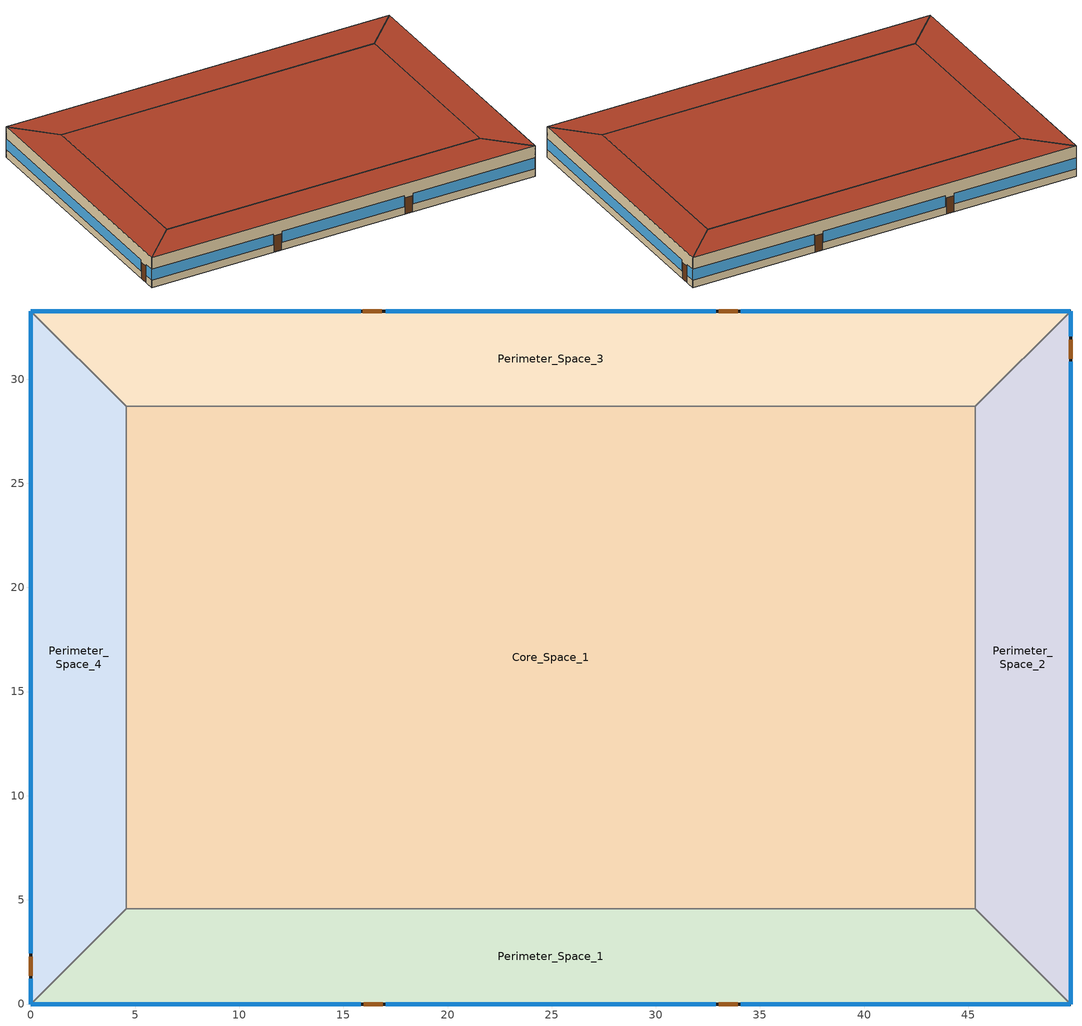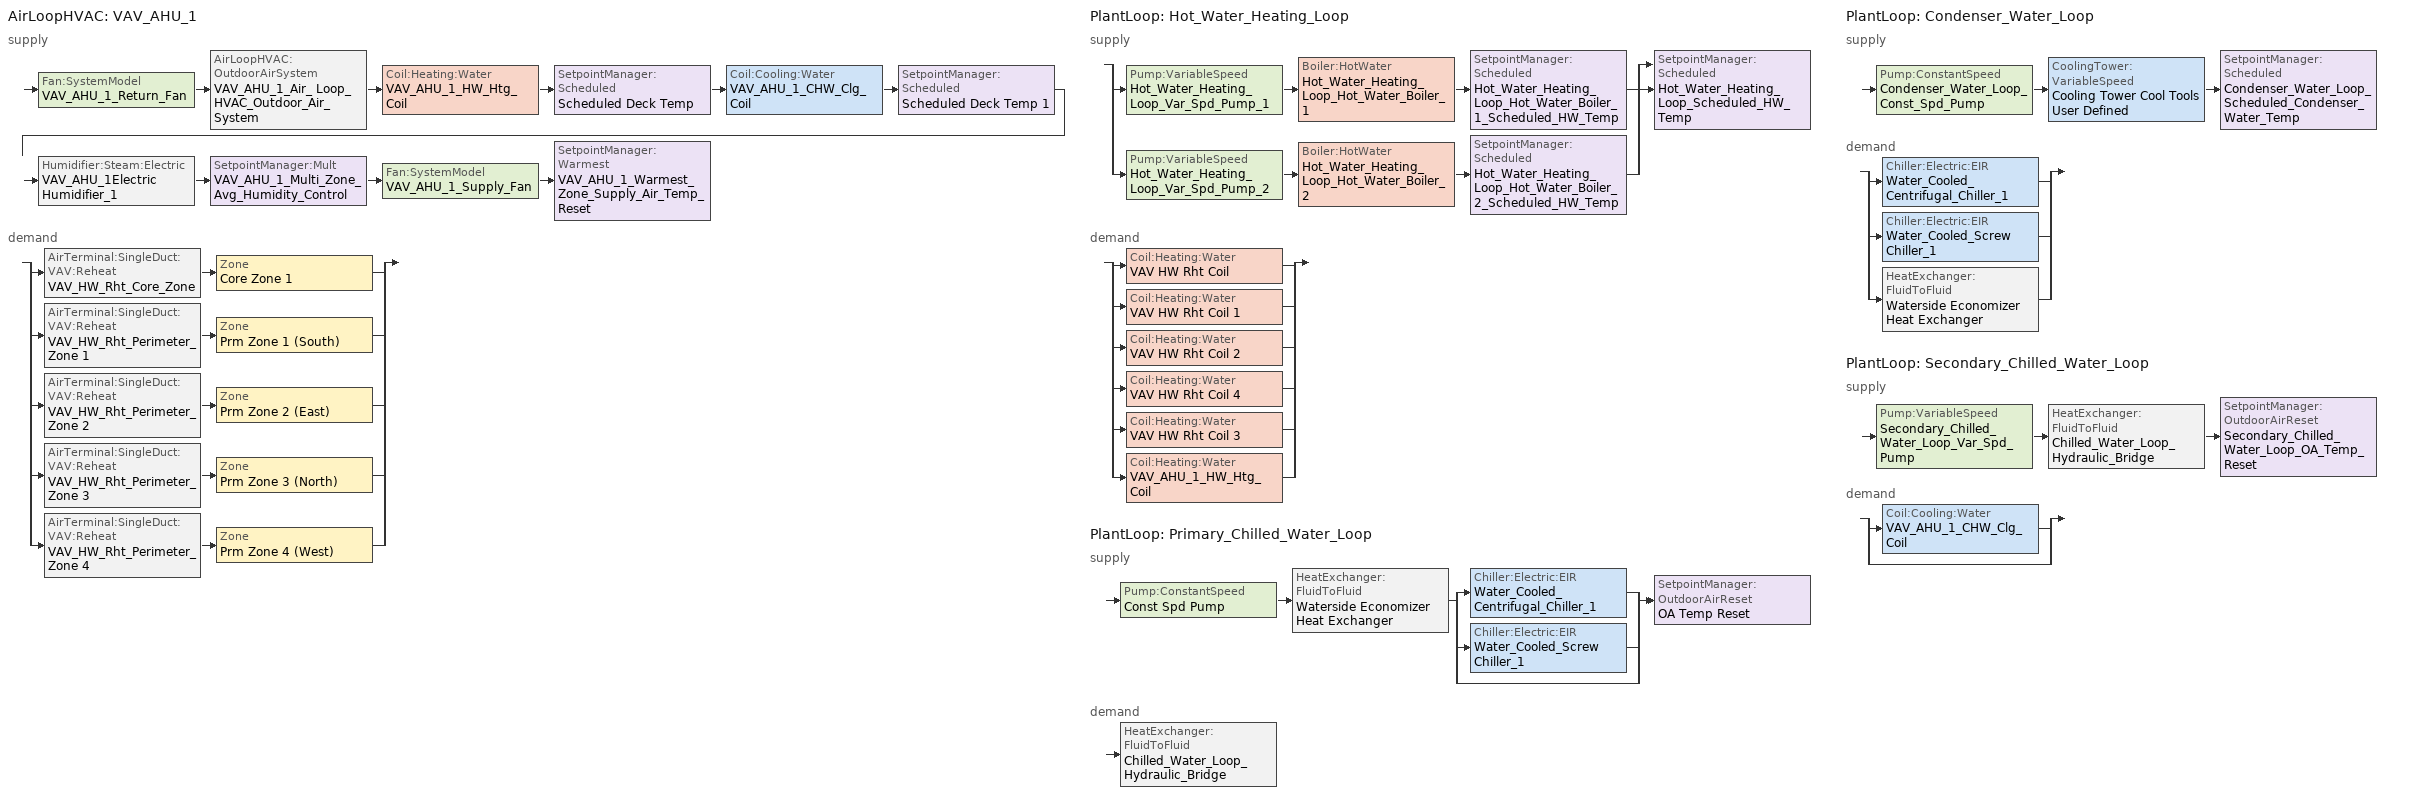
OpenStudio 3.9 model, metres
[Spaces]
Core_Space_1
 floor ground (Slab-on-grade Type 1): 45.34,28.7 45.34,4.57 4.57,4.57 4.57,28.7 z0
 wall to Perimeter_Space_2 (Interior Wall): 45.34,4.57 45.34,28.7 z0:3.96
 wall to Perimeter_Space_3 (Interior Wall): 45.34,28.7 4.57,28.7 z0:3.96
 wall to Perimeter_Space_1 (Interior Wall): 4.57,4.57 45.34,4.57 z0:3.96
 wall to Perimeter_Space_4 (Interior Wall): 4.57,28.7 4.57,4.57 z0:3.96
 roof outside (Roof Type 1): 45.34,4.57 45.34,28.7 4.57,28.7 4.57,4.57 z3.96
Perimeter_Space_2
 floor ground (Slab-on-grade Type 1): 49.91,33.27 49.91,0 45.34,4.57 45.34,28.7 z0
 wall outside (Exterior Wall Type 2): 49.91,0 49.91,33.27 z0:3.96
 wall to Perimeter_Space_1 (Interior Wall): 45.34,4.57 49.91,0 z0:3.96
 wall to Perimeter_Space_3 (Interior Wall): 49.91,33.27 45.34,28.7 z0:3.96
 window (Vertical Fenestration Type 1): 49.91,0 49.91,30.84 / 49.91,32.05 49.91,33.27 z1:2.4
 door (Swinging Door): 49.91,30.99 49.91,31.9 z0:2.13
 roof outside (Roof Type 1): 49.91,0 49.91,33.27 45.34,28.7 45.34,4.57 z3.96
Perimeter_Space_3
 floor ground (Slab-on-grade Type 2): 49.91,33.27 45.34,28.7 4.57,28.7 0,33.27 z0
 wall outside (Exterior Wall Type 3): 49.91,33.27 0,33.27 z0:3.96
 wall to Perimeter_Space_4 (Interior Wall): 0,33.27 4.57,28.7 z0:3.96
 window (Vertical Fenestration Type 1): 49.91,33.27 34.09,33.27 / 32.87,33.27 17.04,33.27 / 15.82,33.27 0,33.27 z1:2.4
 door (Swinging Door): 33.94,33.27 33.03,33.27 / 16.84,33.27 15.93,33.27 z0:2.13
 roof outside (Roof Type 2): 45.34,28.7 49.91,33.27 0,33.27 4.57,28.7 z3.96
Perimeter_Space_1
 floor ground (Slab-on-grade Type 1): 45.34,4.57 49.91,0 0,0 4.57,4.57 z0
 wall outside (Exterior Wall Type 1): 0,0 49.91,0 z0:3.96
 wall to Perimeter_Space_4 (Interior Wall): 4.57,4.57 0,0 z0:3.96
 window (Vertical Fenestration Type 1): 0,0 15.82,0 / 17.04,0 32.87,0 / 34.09,0 49.91,0 z1:2.4
 door (Swinging Door): 15.98,0 16.9,0 / 33.01,0 33.93,0 z0:2.13
 roof outside (Roof Type 1): 49.91,0 45.34,4.57 4.57,4.57 0,0 z3.96
Perimeter_Space_4
 floor ground (Slab-on-grade Type 2): 0,33.27 4.57,28.7 4.57,4.57 0,0 z0
 wall outside (Exterior Wall Type 3): 0,33.27 0,0 z0:3.96
 window (Vertical Fenestration Type 1): 0,33.27 0,2.44 / 0,1.22 0,0 z1:2.4
 door (Swinging Door): 0,2.28 0,1.37 z0:2.13
 roof outside (Roof Type 3): 0,0 4.57,4.57 4.57,28.7 0,33.27 z3.96
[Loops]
AirLoopHVAC 'VAV_AHU_1'
 supply: Fan:SystemModel 'VAV_AHU_1_Return_Fan' > AirLoopHVAC:OutdoorAirSystem 'VAV_AHU_1_Air_ Loop_HVAC_Outdoor_Air_System' > Coil:Heating:Water 'VAV_AHU_1_HW_Htg_Coil' > SetpointManager:Scheduled 'Scheduled Deck Temp' > Coil:Cooling:Water 'VAV_AHU_1_CHW_Clg_Coil' > SetpointManager:Scheduled 'Scheduled Deck Temp 1' > Humidifier:Steam:Electric 'VAV_AHU_1Electric Humidifier_1' > SetpointManager:MultiZone:MinimumHumidity:Average 'VAV_AHU_1_Multi_Zone_Avg_Humidity_Control' > Fan:SystemModel 'VAV_AHU_1_Supply_Fan' > SetpointManager:Warmest 'VAV_AHU_1_Warmest_Zone_Supply_Air_Temp_Reset'
 demand: split
  | AirTerminal:SingleDuct:VAV:Reheat 'VAV_HW_Rht_Core_Zone' > Zone 'Core Zone 1'
  | AirTerminal:SingleDuct:VAV:Reheat 'VAV_HW_Rht_Perimeter_Zone 1' > Zone 'Prm Zone 1 (South)'
  | AirTerminal:SingleDuct:VAV:Reheat 'VAV_HW_Rht_Perimeter_Zone 2' > Zone 'Prm Zone 2 (East)'
  | AirTerminal:SingleDuct:VAV:Reheat 'VAV_HW_Rht_Perimeter_Zone 3' > Zone 'Prm Zone 3 (North)'
  | AirTerminal:SingleDuct:VAV:Reheat 'VAV_HW_Rht_Perimeter_Zone 4' > Zone 'Prm Zone 4 (West)'
PlantLoop 'Hot_Water_Heating_Loop'
 supply: split
  | Pump:VariableSpeed 'Hot_Water_Heating_Loop_Var_Spd_Pump_1' > Boiler:HotWater 'Hot_Water_Heating_Loop_Hot_Water_Boiler_1' > SetpointManager:Scheduled 'Hot_Water_Heating_Loop_Hot_Water_Boiler_1_Scheduled_HW_Temp'
  | Pump:VariableSpeed 'Hot_Water_Heating_Loop_Var_Spd_Pump_2' > Boiler:HotWater 'Hot_Water_Heating_Loop_Hot_Water_Boiler_2' > SetpointManager:Scheduled 'Hot_Water_Heating_Loop_Hot_Water_Boiler_2_Scheduled_HW_Temp'
  join > SetpointManager:Scheduled 'Hot_Water_Heating_Loop_Scheduled_HW_Temp'
 demand: split
  | Coil:Heating:Water 'VAV HW Rht Coil'
  | Coil:Heating:Water 'VAV HW Rht Coil 1'
  | Coil:Heating:Water 'VAV HW Rht Coil 2'
  | Coil:Heating:Water 'VAV HW Rht Coil 4'
  | Coil:Heating:Water 'VAV HW Rht Coil 3'
  | Coil:Heating:Water 'VAV_AHU_1_HW_Htg_Coil'
PlantLoop 'Primary_Chilled_Water_Loop'
 supply: Pump:ConstantSpeed 'Const Spd Pump' > HeatExchanger:FluidToFluid 'Waterside Economizer Heat Exchanger' > split
  | Chiller:Electric:EIR 'Water_Cooled_Centrifugal_Chiller_1'
  | Chiller:Electric:EIR 'Water_Cooled_Screw Chiller_1'
  | bypass
  join > SetpointManager:OutdoorAirReset 'OA Temp Reset'
 demand: HeatExchanger:FluidToFluid 'Chilled_Water_Loop_Hydraulic_Bridge'
PlantLoop 'Condenser_Water_Loop'
 supply: Pump:ConstantSpeed 'Condenser_Water_Loop_Const_Spd_Pump' > CoolingTower:VariableSpeed 'Cooling Tower Cool Tools User Defined' > SetpointManager:Scheduled 'Condenser_Water_Loop_Scheduled_Condenser_Water_Temp'
 demand: split
  | Chiller:Electric:EIR 'Water_Cooled_Centrifugal_Chiller_1'
  | Chiller:Electric:EIR 'Water_Cooled_Screw Chiller_1'
  | HeatExchanger:FluidToFluid 'Waterside Economizer Heat Exchanger'
PlantLoop 'Secondary_Chilled_Water_Loop'
 supply: Pump:VariableSpeed 'Secondary_Chilled_Water_Loop_Var_Spd_Pump' > HeatExchanger:FluidToFluid 'Chilled_Water_Loop_Hydraulic_Bridge' > SetpointManager:OutdoorAirReset 'Secondary_Chilled_Water_Loop_OA_Temp_Reset'
 demand: split
  | Coil:Cooling:Water 'VAV_AHU_1_CHW_Clg_Coil'
  | bypass
[Site]
Denver Intl AP: Latitude {deg}=39.833; Longitude {deg}=-104.65; Time Zone {hr}=-7; Elevation {m}=1650; Terrain=City
[Building]
Model for 229 Test Cases: North Axis {deg}=0
[ClimateZones]
Climate Zone Institution Name 1=ASHRAE; Climate Zone Document Name 1=ANSI/ASHRAE Standard 169; Climate Zone Document Year 1=2006; Climate Zone Value 1=5B; Climate Zone Institution Name 2=CEC; Climate Zone Document Name 2=California Climate Zone Descriptions; Climate Zone Document Year 2=1995
[SizingPeriod:DesignDay] Barometric Pressure {Pa}=83009; Rain Indicator=No; Snow Indicator=No; Day of Month=21; Daylight Saving Time Indicator=No; Dry-Bulb Temperature Range Modifier Type=DefaultMultipliers
Name | Maximum Dry-Bulb Temperature {C} | Daily Dry-Bulb Temperature Range {deltaC} | Wind Speed {m/s} | Wind Direction {deg} | Sky Clearness | Month | Day Type | Humidity Condition Type | Wetbulb or DewPoint at Maximum Dry-Bulb {C} | Solar Model Indicator | Enthalpy at Maximum Dry-Bulb {J/kg}
Denver.Intl.AP Ann Htg 99% Condns DB | -14.6 | 0 | 3.4 | 230 | 0 | 12 | WinterDesignDay | Wetbulb | -14.6 | ASHRAEClearSky
Denver.Intl.AP Ann Hum_n 99% Condns DP=>MCDB | -6.5 | 0 | 3.4 | 230 | 0 | 12 | WinterDesignDay | Dewpoint | -19.6 | ASHRAEClearSky
Denver.Intl.AP Ann Htg Wind 99% Condns WS=>MCDB | 2.7 | 0 | 11.8 | 230 | 0 | 12 | WinterDesignDay | Wetbulb | 2.7 | ASHRAEClearSky
Denver.Intl.AP Ann Clg 1% Condns DB=>MWB | 33.5 | 17.3 | 4.2 | 20 |  | 7 | SummerDesignDay | Wetbulb | 15.4 | ASHRAETau2017
Denver.Intl.AP Ann Clg 1% Condns WB=>MDB | 27 | 14.8 | 4.2 | 20 |  | 7 | SummerDesignDay | Wetbulb | 17.6 | ASHRAETau2017
Denver.Intl.AP Ann Clg 1% Condns DP=>MDB | 19.9 | 15.3 | 4.2 | 20 |  | 7 | SummerDesignDay | Dewpoint | 15 | ASHRAETau2017
Denver.Intl.AP Ann Clg 1% Condns Enth=>MDB | 26.8 | 15.3 | 4.2 | 20 |  | 7 | SummerDesignDay | Enthalpy | 23 | ASHRAETau2017 | 55800
[Site:GroundTemperature:BuildingSurface]
21, 21, 21, 21, 21, 21, 21, 21, 21, 21, 21, 21
[Material]
Name | Roughness | Thickness {m} | Conductivity {W/m-K} | Density {kg/m3} | Specific Heat {J/kg-K} | Thermal Absorptance | Solar Absorptance | Visible Absorptance
Wood 6in | MediumSmooth | 0.15 | 0.12 | 540 | 1210 | 0.9 | 0.7 | 0.7
Exterior Wall Type 2 Gypsum Board | MediumSmooth | 0.099 | 0.16 | 800 | 1090 | 0.9 | 0.7 | 0.7
Exterior Wall Type 1 Stucco; Exterior Wall Type 2 Stucco | Smooth | 0.0254 | 0.72 | 1856 | 840 | 0.9 | 0.7 | 0.7
Roof Type 1 Metal Deck; Roof Type 2 Metal Deck | Smooth | 0.0008 | 45.28 | 7824 | 500 | 0.9 | 0.7 | 0.2
Slab-on-grade Type 1 Concrete; Slab-on-grade Type 2 Concrete | MediumSmooth | 0.1016 | 2.31 | 2322 | 832 | 0.9 | 0.7 | 0.8
Exterior Wall Type 1 Gypsum Board | MediumSmooth | 0.0159 | 0.16 | 800 | 1090 | 0.9 | 0.7 | 0.7
Roof Type 2 Continuous Insulation | Smooth | 0.106 | 0.02 | 32 | 922
Exterior Wall Type 1 Insulation | Smooth | 0.062 | 0.037 | 9.6 | 838
Roof Type 1 Continuous Insulation | Smooth | 0.0527 | 0.02 | 32 | 922
Exterior Wall Type 2 Insulation | Smooth | 0.179 | 0.037 | 9.6 | 838
Insulation for Slab on grade Type 2 | Smooth | 0.1143 | 0.04 | 91.31 | 838
Roof Type 1 Built-up roofing | VeryRough | 0.0095 | 0.16 | 1120 | 1460 | 0.9 | 0.7 | 0.7
[Construction]
Interior Furnishings: Wood 6in
Interior Wall: Interior Wall surface-to-surface thermal resistance
Swinging Door: Opaque Door Panel
Exterior Wall Type 1: Exterior Wall Type 1 Stucco, Exterior Wall Type 1 Gypsum Board, Exterior Wall Type 1 Insulation, Exterior Wall Type 1 Gypsum Board
Roof Type 1: Roof Type 1 Metal Deck, Roof Type 1 Continuous Insulation, Roof Type 1 Built-up roofing
Exterior Wall Type 3: Exterior Wall Type 3 Total surface-to-surface thermal resistance
Slab-on-grade Type 1: Slab-on-grade Type 1 Concrete
Slab-on-grade Type 2: Slab-on-grade Type 2 Concrete, Insulation for Slab on grade Type 2
Vertical Fenestration Type 1: Vertical Fenestration Type 1 simple material
Exterior Wall Type 2: Exterior Wall Type 2 Stucco, Exterior Wall Type 2 Gypsum Board, Exterior Wall Type 2 Insulation, Exterior Wall Type 2 Gypsum Board
Roof Type 2: Roof Type 2 Metal Deck, Roof Type 2 Continuous Insulation, Roof Type 2 Built-up roofing
Roof Type 3: Roof Type 3 Total surface-to-surface thermal resistance
[Material:NoMass]
Name | Roughness | Thermal Resistance {m2-K/W} | Thermal Absorptance | Solar Absorptance | Visible Absorptance
Opaque Door Panel | MediumRough | 0.475964 | 0.9 | 0.7 | 0.7
Roof Type 3 Total surface-to-surface thermal resistance | Smooth | 2.66
Exterior Wall Type 3 Total surface-to-surface thermal resistance | Smooth | 1.95
Roof Type 2 Built-up roofing | Smooth | 0.059
Interior Wall surface-to-surface thermal resistance | Smooth | 0.35
[WindowMaterial:SimpleGlazingSystem]
Vertical Fenestration Type 1 simple material: U-Factor {W/m2-K}=3.29; Solar Heat Gain Coefficient=0.387; Visible Transmittance=0.417
[InternalMass:Definition] Construction=Interior Furnishings; Design Level Calculation Method=SurfaceArea
Name | Surface Area {m2}
Perimeter_Zone_4_Internal_Mass_Definition; Perimeter_Zone_2_Internal_Mass_Definition | 262.544
Core_Internal_Mass_Definition | 1967.31
Perimeter_Zone_1_Internal_Mass_Definition; Perimeter_Zone_3_Internal_Mass_Definition | 414.719
[InternalMass] Multiplier=1
Name | Internal Mass Definition | Space or SpaceType
Perimeter_bot_ZN_4 Internal Mass | Perimeter_Zone_4_Internal_Mass_Definition | Perimeter_Space_4
Core_bottom Internal Mass | Core_Internal_Mass_Definition | Core_Space_1
Perimeter_bot_ZN_1 Internal Mass | Perimeter_Zone_1_Internal_Mass_Definition | Perimeter_Space_1
Perimeter_bot_ZN_2 Internal Mass | Perimeter_Zone_2_Internal_Mass_Definition | Perimeter_Space_2
Perimeter_bot_ZN_3 Internal Mass | Perimeter_Zone_3_Internal_Mass_Definition | Perimeter_Space_3
[ThermalZone] Multiplier=1; Ceiling Height {m}=3.96; Use Ideal Air Loads=No
Name | Fraction of Zone Controlled by Primary Daylighting Control | Thermostat | Humidistat
Prm Zone 4 (West) | 0.1395 | Perimeter_bot_ZN_4 Setpoints | Zone Control Humidistat 2
Core Zone 1 |  | Core_bottom Setpoints | Zone Control Humidistat 1
Prm Zone 1 (South) | 0.1395 | Perimeter_bot_ZN_1 Setpoints | Zone Control Humidistat 5
Prm Zone 2 (East) | 0.1395 | Perimeter_bot_ZN_2 Setpoints | Zone Control Humidistat 4
Prm Zone 3 (North) | 0.1395 | Perimeter_bot_ZN_3 Setpoints | Zone Control Humidistat 3
[Sizing:Zone] Zone Cooling Design Supply Air Temperature Input Method=SupplyAirTemperature; Zone Cooling Design Supply Air Temperature {C}=12.7778; Zone Heating Design Supply Air Temperature Input Method=SupplyAirTemperature; Zone Heating Design Supply Air Temperature {C}=32.2222; Zone Heating Design Supply Air Temperature Difference {deltaC}=11.11; Zone Cooling Design Supply Air Humidity Ratio {kg-H2O/kg-air}=0.0085; Zone Heating Design Supply Air Humidity Ratio {kg-H2O/kg-air}=0.008; Zone Heating Sizing Factor=1; Zone Cooling Sizing Factor=1; Cooling Design Air Flow Method=Flow/Zone; Cooling Design Air Flow Rate {m3/s}=0.943895; Cooling Minimum Air Flow per Zone Floor Area {m3/s-m2}=0.000762; Cooling Minimum Air Flow {m3/s}=0.141584; Heating Design Air Flow Method=Flow/Zone; Heating Design Air Flow Rate {m3/s}=0.943895; Heating Maximum Air Flow {m3/s}=0.943895; Account for Dedicated Outdoor Air System=No; Dedicated Outdoor Air Low Setpoint Temperature for Design {C}=autosize; Dedicated Outdoor Air High Setpoint Temperature for Design {C}=autosize; Zone Load Sizing Method=Sensible Load Only No Latent Load; Zone Latent Cooling Design Supply Air Humidity Ratio Input Method=HumidityRatioDifference; Zone Cooling Design Supply Air Humidity Ratio Difference {kgWater/kgDryAir}=0.005; Zone Latent Heating Design Supply Air Humidity Ratio Input Method=HumidityRatioDifference; Zone Humidification Design Supply Air Humidity Ratio Difference {kgWater/kgDryAir}=0.005; Design Zone Air Distribution Effectiveness in Cooling Mode=1.2; Design Zone Air Distribution Effectiveness in Heating Mode=1.2; Design Minimum Zone Ventilation Efficiency=0; Sizing Option=Coincident
Name | Zone Cooling Design Supply Air Temperature Difference {deltaC} | Cooling Minimum Air Flow Fraction | Heating Maximum Air Flow per Zone Floor Area {m3/s-m2} | Heating Maximum Air Flow Fraction
Prm Zone 4 (West); Prm Zone 1 (South); Prm Zone 2 (East) | 11.1111 | 0 | 0.002032 | 0.5
Core Zone 1 | 8.33333 |  | 0 | 0.5
Prm Zone 3 (North) | 11.1111 | 0 | 0.002032 | 0.3
[Zone equipment]
Prm Zone 4 (West): VAV_HW_Rht_Perimeter_Zone 4
Core Zone 1: VAV_HW_Rht_Core_Zone
Prm Zone 1 (South): VAV_HW_Rht_Perimeter_Zone 1
Prm Zone 2 (East): VAV_HW_Rht_Perimeter_Zone 2
Prm Zone 3 (North): VAV_HW_Rht_Perimeter_Zone 3
[Space] Default Schedule Set=229 Schedule Ruleset; Part of Total Floor Area=Yes
Name | Thermal Zone | Design Specification Outdoor Air Object
Perimeter_Space_4 | Prm Zone 4 (West) | Perimeter_Zone_4_Design_OA
Core_Space_1 | Core Zone 1 | Core_Zone_Design_OA
Perimeter_Space_1 | Prm Zone 1 (South) | Perimeter_Zone_1_Design_OA
Perimeter_Space_2 | Prm Zone 2 (East) | Perimeter_Zone_2_Design_OA
Perimeter_Space_3 | Prm Zone 3 (North) | Perimeter_Zone_3_Design_OA
[ThermostatSetpoint:DualSetpoint] Heating Setpoint Temperature Schedule=Heating Thermostat Setpoint; Cooling Setpoint Temperature Schedule=Cooling Themostat Setpoint
Perimeter_bot_ZN_4 Setpoints; Core_bottom Setpoints; Perimeter_bot_ZN_1 Setpoints; Perimeter_bot_ZN_2 Setpoints; Perimeter_bot_ZN_3 Setpoints
[SurfaceProperty:OtherSideConditionsModel]
GapConvectionModel: Type of Modeling=GapConvectionRadiation
[People:Definition] Number of People Calculation Method=People/Area; People per Space Floor Area {person/m2}=0.0538196; Fraction Radiant=0.3; Sensible Heat Fraction=0.55
Core_Zone_People_Definition; Perimeter_Zone_1_People_Definition; Perimeter_Zone_2_People_Definition; Perimeter_Zone_3_People_Definition; Perimeter_Zone_4_People_Definition
[People] Multiplier=1
Name | People Definition | Space or SpaceType | Number of People Schedule
Core_bottom People | Core_Zone_People_Definition | Core_Space_1 | Core_Space Occupant Sch
Perimeter_bot_ZN_1 People | Perimeter_Zone_1_People_Definition | Perimeter_Space_1 | Perimeter_Space_1_Occupant_Sch
Perimeter_bot_ZN_2 People | Perimeter_Zone_2_People_Definition | Perimeter_Space_2 | Perimeter_Space_2_Occupant_Sch
Perimeter_bot_ZN_3 People | Perimeter_Zone_3_People_Definition | Perimeter_Space_3 | Perimeter_Space_3_Occupant_Sch
Perimeter_bot_ZN_4 People | Perimeter_Zone_4_People_Definition | Perimeter_Space_4 | Perimeter_Space_4_Occupant_Sch
[Lights:Definition] Design Level Calculation Method=Watts/Area; Watts per Space Floor Area {W/m2}=11.033; Fraction Radiant=0.7; Fraction Visible=0.2; Return Air Fraction=0
Core_Zone_Lighting_Definition; Perimeter_Zone_1_Lighting_Definition; Perimeter_Zone_2_Lighting_Definition; Perimeter_Zone_3_Lighting_Definition; Perimeter_Zone_4_Lighting_Definition
[Lights] Fraction Replaceable=1
Name | Lights Definition | Space or SpaceType | Schedule
Core_bottom Lighting | Core_Zone_Lighting_Definition | Core_Space_1 | Core_Space_Lighting_Sch
Perimeter_bot_ZN_1 Lighting | Perimeter_Zone_1_Lighting_Definition | Perimeter_Space_1 | Perimeter_Space_1_Lighting_Sch
Perimeter_bot_ZN_2 Lighting | Perimeter_Zone_2_Lighting_Definition | Perimeter_Space_2 | Perimeter_Space_2_Lighting_Sch
Perimeter_bot_ZN_3 Lighting | Perimeter_Zone_3_Lighting_Definition | Perimeter_Space_3 | Perimeter_Space_3_Lighting_Sch
Perimeter_bot_ZN_4 Lighting | Perimeter_Zone_4_Lighting_Definition | Perimeter_Space_4 | Perimeter_Space_4_Lighting_Sch
[ElectricEquipment:Definition] Design Level Calculation Method=Watts/Area; Watts per Space Floor Area {W/m2}=8.07; Fraction Latent=0; Fraction Radiant=0.2; Fraction Lost=0
Core_Zone_Elec_Equip_Definition; Perimeter_Zone_1_Elec_Equip_Definition; Perimeter_Zone_2_Elec_Equip_Definition; Perimeter_Zone_3_Elec_Equip_Definition; Perimeter_Zone_4_Elec_Equip_Definition
[ElectricEquipment]
Name | Electric Equipment Definition | Space or SpaceType | Schedule
Core_bottom Elec Equip | Core_Zone_Elec_Equip_Definition | Core_Space_1 | Core_Space_Elec_Equip_Sch
Perimeter_bot_ZN_1 Elec Equip | Perimeter_Zone_1_Elec_Equip_Definition | Perimeter_Space_1 | Perimeter_Space_1_Elec_Equip_Sch
Perimeter_bot_ZN_2 Elec Equip | Perimeter_Zone_2_Elec_Equip_Definition | Perimeter_Space_2 | Perimeter_Space_2_Elec_Equip_Sch
Perimeter_bot_ZN_3 Elec Equip | Perimeter_Zone_3_Elec_Equip_Definition | Perimeter_Space_3 | Perimeter_Space_3_Elec_Equip_Sch
Perimeter_bot_ZN_4 Elec Equip | Perimeter_Zone_4_Elec_Equip_Definition | Perimeter_Space_4 | Perimeter_bot_ZN_4 Elec Equip Sch
[SpaceInfiltration:DesignFlowRate] Constant Term Coefficient=1; Velocity Term Coefficient=0
Name | Space or SpaceType | Design Flow Rate Calculation Method | Design Flow Rate {m3/s} | Flow per Space Floor Area {m3/s-m2} | Flow per Exterior Surface Area {m3/s-m2} | Air Changes per Hour {1/hr} | Schedule
Infiltration_Method_1_Core_Zone | Core_Space_1 | AirChanges/Hour | 0 | 0 | 0 | 0
Infiltration_Method_1_Zone_1 | Perimeter_Space_1 | AirChanges/Hour |  |  | 0 | 0.5
Infiltration_Method_2_Zone_2 | Perimeter_Space_2 | Flow/ExteriorWallArea | 0 | 0 | 0.000586232 | 0
Infiltration_Method_3_Zone_3 | Perimeter_Space_3 | Flow/Area | 0 | 0.000388417 | 0 |  | Constant Schedule
Infiltration_Method_3_Zone_4 | Perimeter_Space_4 | Flow/Area | 0 | 0.000409092 | 0 | 0 | Constant Schedule
[DesignSpecification:OutdoorAir] Outdoor Air Method=Sum; Outdoor Air Flow per Person {m3/s-person}=0; Outdoor Air Flow per Floor Area {m3/s-m2}=0; Outdoor Air Flow Rate {m3/s}=0.0943895
Core_Zone_Design_OA; Perimeter_Zone_1_Design_OA; Perimeter_Zone_2_Design_OA; Perimeter_Zone_3_Design_OA; Perimeter_Zone_4_Design_OA
[Fan:SystemModel] Speed Control Method=Continuous; Motor In Air Stream Fraction=1; Design Electric Power Consumption {W}=autosize; Design Power Sizing Method=TotalEfficiencyAndPressure; Motor Loss Radiative Fraction=0
Name | Availability Schedule | Design Maximum Air Flow Rate {m3/s} | Electric Power Minimum Flow Rate Fraction | Design Pressure Rise {Pa} | Motor Efficiency | Electric Power Per Unit Flow Rate {W/(m3/s)} | Electric Power Per Unit Flow Rate Per Unit Pressure {W-s/m3-Pa} | Fan Total Efficiency | Electric Power Function of Flow Fraction Curve | Night Ventilation Mode Pressure Rise {Pa}
MZ-VAV-G Supply Fan | Always On Discrete | autosize | 0.25 | 1314.72 | 0.924 | 2054.06 | 1.67 | 0.6006 | MZ-VAV-G Supply Fan Curve | 1314.72
VAV_AHU_1_Supply_Fan | Always On Discrete hvac_library | 4.71947 | 0 | 871.811 | 0.93 | 840 | 1.66667 | 0.6 | VAV Fan Curve
VAV_AHU_1_Return_Fan | Always On Discrete hvac_library | 4.71947 | 0 | 498.178 | 0.93 | 840 | 1.66667 | 0.6045 | VAV Fan Curve
[EnergyManagementSystem:Sensor]
EFC_meter: Output Variable or Output Meter=Electricity:Facility
[DefaultScheduleSet]
229 Schedule Ruleset: People Activity Level Schedule=People heating rate
[AirLoopHVAC]
VAV_AHU_1: Availability Schedule=Perimeter_Space_1_Occupant_Sch; Design Supply Air Flow Rate {m3/s}=4.71947; Design Return Air Flow Fraction of Supply Air Flow=0.9
[Sizing:System]
VAV_AHU_1: Type of Load to Size On=Sensible; Design Outdoor Air Flow Rate {m3/s}=Autosize; Central Heating Maximum System Air Flow Ratio=1; Preheat Design Temperature {C}=7; Preheat Design Humidity Ratio {kg-H2O/kg-Air}=0.008; Precool Design Temperature {C}=12.8; Precool Design Humidity Ratio {kg-H2O/kg-Air}=0.008; Central Cooling Design Supply Air Temperature {C}=12.8; Central Heating Design Supply Air Temperature {C}=40; Sizing Option=NonCoincident; 100% Outdoor Air in Cooling=No; 100% Outdoor Air in Heating=No; Central Cooling Design Supply Air Humidity Ratio {kg-H2O/kg-Air}=0.0085; Central Heating Design Supply Air Humidity Ratio {kg-H2O/kg-Air}=0.008; Cooling Design Air Flow Method=DesignDay; Cooling Design Air Flow Rate {m3/s}=0; Heating Design Air Flow Method=DesignDay; Heating Design Air Flow Rate {m3/s}=0; System Outdoor Air Method=ZoneSum; Zone Maximum Outdoor Air Fraction=1; Cooling Supply Air Flow Rate Per Floor Area {m3/s-m2}=0.00996765; Cooling Fraction of Autosized Cooling Supply Air Flow Rate=1; Cooling Supply Air Flow Rate Per Unit Cooling Capacity {m3/s-W}=3.94755e-05; Heating Supply Air Flow Rate Per Floor Area {m3/s-m2}=0.00996765; Heating Fraction of Autosized Heating Supply Air Flow Rate=1; Heating Fraction of Autosized Cooling Supply Air Flow Rate=1; Heating Supply Air Flow Rate Per Unit Heating Capacity {m3/s-W}=3.15882e-05; Cooling Design Capacity Method=CoolingDesignCapacity; Cooling Design Capacity {W}=autosize; Cooling Design Capacity Per Floor Area {W/m2}=234.7; Fraction of Autosized Cooling Design Capacity=1; Heating Design Capacity Method=HeatingDesignCapacity; Heating Design Capacity {W}=autosize; Heating Design Capacity Per Floor Area {W/m2}=157; Fraction of Autosized Heating Design Capacity=1; Central Cooling Capacity Control Method=OnOff; Occupant Diversity=autosize
[Controller:OutdoorAir]
Controller Outdoor Air 1: Minimum Outdoor Air Flow Rate {m3/s}=0; Maximum Outdoor Air Flow Rate {m3/s}=Autosize; Economizer Control Type=FixedDryBulb; Economizer Control Action Type=ModulateFlow; Economizer Maximum Limit Dry-Bulb Temperature {C}=21.1111; Economizer Maximum Limit Enthalpy {J/kg}=64000; Economizer Minimum Limit Dry-Bulb Temperature {C}=-100; Lockout Type=NoLockout; Minimum Limit Type=FixedMinimum; Controller Mechanical Ventilation=Controller Mechanical Ventilation 1; High Humidity Control=No; High Humidity Outdoor Air Flow Ratio=1; Control High Indoor Humidity Based on Outdoor Humidity Ratio=Yes; Heat Recovery Bypass Control Type=BypassWhenWithinEconomizerLimits; Economizer Operation Staging=InterlockedWithMechanicalCooling
[Controller:MechanicalVentilation]
Controller Mechanical Ventilation 1: Availability Schedule=Always On Discrete; Demand Controlled Ventilation=Yes
[AirLoopHVAC:OutdoorAirSystem]
VAV_AHU_1_Air_ Loop_HVAC_Outdoor_Air_System: Controller=Controller Outdoor Air 1
[PlantLoop] Glycol Concentration=0; Plant Loop Volume {m3}=Autocalculate
Name | Fluid Type | Load Distribution Scheme | Maximum Loop Temperature {C}
Hot_Water_Heating_Loop | Water | SequentialLoad
Primary_Chilled_Water_Loop; Condenser_Water_Loop |  | Optimal
Secondary_Chilled_Water_Loop |  | Optimal | 100
[Sizing:Plant] Zone Timesteps in Averaging Window=1; Coincident Sizing Factor Mode=None
Name | Loop Type | Design Loop Exit Temperature {C} | Loop Design Temperature Difference {deltaC} | Sizing Option
Hot_Water_Heating_Loop | Heating | 82.2222 | 27.7778 | NonCoincident
Primary_Chilled_Water_Loop; Secondary_Chilled_Water_Loop | Cooling | 6.66667 | 6.66667 | Coincident
Condenser_Water_Loop | Condenser | 29.4444 | 5.55556 | Coincident
[Boiler:HotWater] Nominal Capacity {W}=Autosize; Nominal Thermal Efficiency=0.9; Efficiency Curve Temperature Evaluation Variable=LeavingBoiler; Normalized Boiler Efficiency Curve=Boiler Efficiency; Minimum Part Load Ratio=0.33; Water Outlet Upper Temperature Limit {C}=99; Boiler Flow Mode=NotModulated; On Cycle Parasitic Electric Load {W}=0; Off Cycle Parasitic Fuel Load {W}=0; Sizing Factor=1
Hot_Water_Heating_Loop_Hot_Water_Boiler_1; Hot_Water_Heating_Loop_Hot_Water_Boiler_2
[HeatExchanger:FluidToFluid] Loop Demand Side Design Flow Rate {m3/s}=autosize; Loop Supply Side Design Flow Rate {m3/s}=autosize; Heat Exchange Model Type=Ideal; Heat Exchanger U-Factor Times Area Value {W/K}=autosize; Component Override Cooling Control Temperature Mode=Loop; Sizing Factor=1
Name | Control Type | Minimum Temperature Difference to Activate Heat Exchanger {deltaC} | Heat Transfer Metering End Use Type | Operation Minimum Temperature Limit {C} | Operation Maximum Temperature Limit {C}
Chilled_Water_Loop_Hydraulic_Bridge | UncontrolledOn | 0.01 | LoopToLoop | 0 | 100
Waterside Economizer Heat Exchanger | CoolingSetpointOnOff | 2.22222 | FreeCooling | 1.66667 | 22.2222
[Chiller:Electric:EIR] Reference Capacity {W}=Autosize; Reference COP {W/W}=5.5; Reference Leaving Chilled Water Temperature {C}=6.66667; Reference Entering Condenser Fluid Temperature {C}=29.4444; Reference Chilled Water Flow Rate {m3/s}=Autosize; Cooling Capacity Function of Temperature Curve=Water Cooled Chiller CCFofT; Electric Input to Cooling Output Ratio Function of Temperature Curve=Water Cooled Chiller EItoCoolingOutputRatioFofT; Electric Input to Cooling Output Ratio Function of Part Load Ratio Curve=Water Cooled Chiller EItoCoolingOutputRatioFofPLR; Minimum Part Load Ratio=0.25; Minimum Unloading Ratio=0.25; Condenser Type=WaterCooled; Design Heat Recovery Water Flow Rate {m3/s}=Autosize; Sizing Factor=1; Basin Heater Capacity {W/K}=0; Basin Heater Setpoint Temperature {C}=10; Condenser Heat Recovery Relative Capacity Fraction=1; Condenser Flow Control=ConstantFlow; Condenser Minimum Flow Fraction=0.2; Thermosiphon Minimum Temperature Difference=0
Water_Cooled_Centrifugal_Chiller_1; Water_Cooled_Screw Chiller_1
[AirTerminal:SingleDuct:VAV:Reheat] Availability Schedule=Always On Discrete hvac_library; Maximum Air Flow Rate {m3/s}=0.943895; Zone Minimum Air Flow Input Method=FixedFlowRate; Constant Minimum Air Flow Fraction=Autosize; Fixed Minimum Air Flow Rate {m3/s}=0.141584; Maximum Hot Water or Steam Flow Rate {m3/s}=Autosize; Minimum Hot Water or Steam Flow Rate {m3/s}=0; Convergence Tolerance=0.001; Damper Heating Action=Normal; Maximum Flow per Zone Floor Area During Reheat {m3/s-m2}=AutoSize; Maximum Flow Fraction During Reheat=AutoSize; Maximum Reheat Air Temperature {C}=32.2222; Control For Outdoor Air=Yes
Name | Reheat Coil
VAV_HW_Rht_Core_Zone | VAV HW Rht Coil
VAV_HW_Rht_Perimeter_Zone 1 | VAV HW Rht Coil 1
VAV_HW_Rht_Perimeter_Zone 2 | VAV HW Rht Coil 2
VAV_HW_Rht_Perimeter_Zone 3 | VAV HW Rht Coil 3
VAV_HW_Rht_Perimeter_Zone 4 | VAV HW Rht Coil 4
[Coil:Heating:Water] Availability Schedule=Always On Discrete hvac_library
Name | Performance Input Method | Rated Capacity {W} | U-Factor Times Area Value {W/K} | Maximum Water Flow Rate {m3/s}
VAV HW Rht Coil; VAV HW Rht Coil 1; VAV HW Rht Coil 2; VAV HW Rht Coil 3 | NominalCapacity | 1758.43
VAV HW Rht Coil 4 | NominalCapacity
VAV_AHU_1_HW_Htg_Coil |  | 87921.3 | 5723.68 | 0.000757082
[SetpointManager:Warmest]
VAV_AHU_1_Warmest_Zone_Supply_Air_Temp_Reset: Control Variable=Temperature; Minimum Setpoint Temperature {C}=10; Maximum Setpoint Temperature {C}=15.5556; Strategy=MaximumTemperature
[HeatExchanger:AirToAir:SensibleAndLatent]
VAV_AHU_1_Air_to_Air_Plate_HX: Availability Schedule=Always On Discrete hvac_library; Nominal Supply Air Flow Rate {m3/s}=4.71947; Sensible Effectiveness at 100% Heating Air Flow=0.5; Latent Effectiveness at 100% Heating Air Flow=0.5; Sensible Effectiveness at 100% Cooling Air Flow=0.5; Latent Effectiveness at 100% Cooling Air Flow=0.5; Nominal Electric Power {W}=0; Supply Air Outlet Temperature Control=Yes; Heat Exchanger Type=Rotary; Frost Control Type=None; Threshold Temperature {C}=1.7; Economizer Lockout=Yes; Sensible Effectiveness of Heating Air Flow Curve=Air-to-Air Plate HX_SensHeatEff; Latent Effectiveness of Heating Air Flow Curve=Air-to-Air Plate HX_LatHeatEff; Sensible Effectiveness of Cooling Air Flow Curve=Air-to-Air Plate HX_SensCoolEff; Latent Effectiveness of Cooling Air Flow Curve=Air-to-Air Plate HX_LatCoolEff
[ZoneControl:Humidistat] Humidifying Relative Humidity Setpoint Schedule=Zone Humdification Schedule; Dehumidifying Relative Humidity Setpoint Schedule=Zone Dehumdification Schedule
Zone Control Humidistat 1; Zone Control Humidistat 2; Zone Control Humidistat 3; Zone Control Humidistat 4; Zone Control Humidistat 5
[Pump:VariableSpeed] Skin Loss Radiative Fraction=0.5; Design Power Sizing Method=PowerPerFlow; Design Shaft Power per Unit Flow Rate per Unit Head {W-s/m3-Pa}=1.28205; Design Minimum Flow Rate Fraction=0
Name | Pump Control Type | Design Electric Power per Unit Flow Rate {W/(m3/s)} | Rated Pump Head {Pa} | Minimum Flow Rate {m3/s}
Hot_Water_Heating_Loop_Var_Spd_Pump_1; Hot_Water_Heating_Loop_Var_Spd_Pump_2 | Intermittent | 301156
Secondary_Chilled_Water_Loop_Var_Spd_Pump |  | 142653 | 59781.3 | 0.00057625
[SetpointManager:Scheduled] Control Variable=Temperature
Name | Schedule
Hot_Water_Heating_Loop_Hot_Water_Boiler_1_Scheduled_HW_Temp; Hot_Water_Heating_Loop_Hot_Water_Boiler_2_Scheduled_HW_Temp; Hot_Water_Heating_Loop_Scheduled_HW_Temp | 180F_HW_Loop_Design_Supply_Temp
Condenser_Water_Loop_Scheduled_Condenser_Water_Temp | Condenser Loop Leaving Water Temp
Scheduled Deck Temp | 50F_HTG_COIL_LAT
Scheduled Deck Temp 1 | 55F_CHW_Coil_LAT
[SetpointManager:OutdoorAirReset] Control Variable=Temperature; Setpoint at Outdoor Low Temperature {C}=12.2222; Outdoor Low Temperature {C}=15.5556; Setpoint at Outdoor High Temperature {C}=6.66667; Outdoor High Temperature {C}=26.6667
OA Temp Reset; Secondary_Chilled_Water_Loop_OA_Temp_Reset
[Controller:WaterCoil]
Name | Water Coil | Action
Controller Water Coil 2 | VAV_AHU_1_HW_Htg_Coil | Normal
Controller Water Coil 3 | VAV_AHU_1_CHW_Clg_Coil | Reverse
[Pump:ConstantSpeed] Rated Flow Rate {m3/s}=autosize; Rated Power Consumption {W}=autosize; Motor Efficiency=0.9; Fraction of Motor Inefficiencies to Fluid Stream=0; Pump Control Type=Continuous; Design Power Sizing Method=PowerPerFlow; Design Shaft Power per Unit Flow Rate per Unit Head {W-s/m3-Pa}=1.28205
Name | Rated Pump Head {Pa} | Design Electric Power per Unit Flow Rate {W/(m3/s)}
Condenser_Water_Loop_Const_Spd_Pump | 179352 | 301156
Const Spd Pump | 44836 | 142653
[Coil:Cooling:Water]
VAV_AHU_1_CHW_Clg_Coil: Availability Schedule=Always On Discrete hvac_library; Design Water Flow Rate {m3/s}=0.00315451; Design Air Flow Rate {m3/s}=4.71947; Design Inlet Water Temperature {C}=6.66667; Design Inlet Air Temperature {C}=28.1389; Design Outlet Air Temperature {C}=12.7778; Design Inlet Air Humidity Ratio {kg-H2O/kg-air}=0.008616; Design Outlet Air Humidity Ratio {kg-H2O/kg-air}=0.00779705; Type of Analysis=SimpleAnalysis
[Humidifier:Steam:Electric]
VAV_AHU_1Electric Humidifier_1: Rated Capacity {m3/s}=Autosize; Rated Power {W}=Autosize
[SetpointManager:MultiZone:MinimumHumidity:Average]
VAV_AHU_1_Multi_Zone_Avg_Humidity_Control: Control Variable=MinimumHumidityRatio
[CoolingTower:VariableSpeed]
Cooling Tower Cool Tools User Defined: Model Type=CoolToolsUserDefined; Model Coefficient=Cooling Tower Performance Cool Tools; Design Inlet Air Wet-Bulb Temperature {C}=25; Design Approach Temperature {deltaC}=3.8889; Design Range Temperature {deltaC}=5.5556; Design Water Flow Rate {m3/s}=autosize; Design Air Flow Rate {m3/s}=autosize; Design Fan Power {W}=autosize; Fan Power Ratio Function of Air Flow Rate Ratio Curve=Cooling Tower Cool Tools User Defined Fan Power Ratio Curve; Minimum Air Flow Rate Ratio=0.2; Fraction of Tower Capacity in Free Convection Regime=0.125; Basin Heater Capacity {W/K}=450; Basin Heater Setpoint Temperature {C}=4.5; Evaporation Loss Mode=SaturatedExit; Evaporation Loss Factor {percent/K}=0.2; Drift Loss Percent {percent}=0.05; Blowdown Calculation Mode=ConcentrationRatio; Blowdown Concentration Ratio=4; Sizing Factor=0.33
[CoolingTowerPerformance:CoolTools]
Cooling Tower Performance Cool Tools: Minimum Inlet Air Wet-Bulb Temperature {C}=-1; Maximum Inlet Air Wet-Bulb Temperature {C}=26.6667; Minimum Range Temperature {deltaC}=1.1111; Maximum Range Temperature {deltaC}=11.1111; Minimum Approach Temperature {deltaC}=1.1111; Maximum Approach Temperature {deltaC}=11.1111; Minimum Water Flow Rate Ratio=0.75; Maximum Water Flow Rate Ratio=1.25; Coefficient 1=0.520497; Coefficient 2=-10.617; Coefficient 3=10.7293; Coefficient 4=-2.74988; Coefficient 5=4.7363; Coefficient 6=-8.2576; Coefficient 7=1.57641; Coefficient 8=6.5112; Coefficient 9=1.50434; Coefficient 10=-3.28885; Coefficient 11=0.0257786; Coefficient 12=0.182464; Coefficient 13=-0.0818947; Coefficient 14=-0.21501; Coefficient 15=0.0186741; Coefficient 16=0.0536824; Coefficient 17=-0.00270969; Coefficient 18=0.00112277; Coefficient 19=-0.00127758; Coefficient 20=7.60421e-05; Coefficient 21=1.436; Coefficient 22=-0.51987; Coefficient 23=0.11734; Coefficient 24=1.50493; Coefficient 25=-0.135899; Coefficient 26=-0.152578; Coefficient 27=-0.0533844; Coefficient 28=0.00493295; Coefficient 29=-0.0079626; Coefficient 30=0.00022262; Coefficient 31=-0.0543952; Coefficient 32=0.00474267; Coefficient 33=-0.0185855; Coefficient 34=0.00115668; Coefficient 35=0.000807371
[Schedule:Compact]
Core_Space_Elec_Equip_Sch; Perimeter_Space_1_Elec_Equip_Sch; Perimeter_Space_2_Elec_Equip_Sch; Perimeter_Space_3_Elec_Equip_Sch; Perimeter_bot_ZN_4 Elec Equip Sch: Through: 12/31, For: Weekdays, Until: 06:00, 0.307674, Until: 08:00, 0.381235, Until: 12:00, 0.857778, Until: 13:00, 0.76247, Until: 17:00, 0.857778, Until: 18:00, 0.476543, Until: 24:00, 0.381235, For: SummerDesignDay, Until: 24:00, 1, For: Saturday, Until: 06:00, 0.230755, Until: 08:00, 0.381235, Until: 12:00, 0.476543, Until: 17:00, 0.33358, Until: 19:00, 0.285926, Until: 24:00, 0.230755, For: WinterDesignDay, Until: 24:00, 0, For: Sunday Holidays AllOtherDays, Until: 06:00, 0.230755, Until: 18:00, 0.285926, Until: 24:00, 0.230755
Core_Space_Lighting_Sch; Perimeter_Space_1_Lighting_Sch; Perimeter_Space_2_Lighting_Sch; Perimeter_Space_3_Lighting_Sch; Perimeter_Space_4_Lighting_Sch: Through: 12/31, For: Weekdays, Until: 5:00, 0.05, Until: 6:00, 0.1, Until: 7:00, 0.0862326, Until: 8:00, 0.258698, Until: 17:00, 0.776093, Until: 18:00, 0.431163, Until: 20:00, 0.258698, Until: 22:00, 0.172465, Until: 23:00, 0.0862326, Until: 24:00, 0.0431163, For: SummerDesignDay, Until: 24:00, 1, For: Saturday, Until: 6:00, 0.05, Until: 8:00, 0.0862326, Until: 12:00, 0.258698, Until: 17:00, 0.129349, Until: 19:00, 0.0431163, Until: 24:00, 0.05, For: WinterDesignDay, Until: 24:00, 0, For: Sunday Holidays AllOtherDays, Until: 6:00, 0.05, Until: 18:00, 0.0431163, Until: 24:00, 0.05
Core_Space Occupant Sch; Perimeter_Space_1_Occupant_Sch; Perimeter_Space_2_Occupant_Sch; Perimeter_Space_3_Occupant_Sch; Perimeter_Space_4_Occupant_Sch: Through: 12/31, For: Weekdays, Until: 06:00, 0, Until: 07:00, 0.1, Until: 08:00, 0.2, Until: 10:00, 0.95, Until: 11:00, 0.975703, Until: 12:00, 0.95, Until: 13:00, 0.513528, Until: 14:00, 0.95, Until: 15:00, 0.975703, Until: 17:00, 0.95, Until: 18:00, 0.3, Until: 22:00, 0.1, Until: 23:00, 0.05, Until: 24:00, 0.05, For: Saturday, Until: 06:00, 0, Until: 07:00, 0.1, Until: 08:00, 0.1, Until: 10:00, 0.3, Until: 11:00, 0.308117, Until: 12:00, 0.3, Until: 13:00, 0.102706, Until: 14:00, 0.1, Until: 15:00, 0.102706, Until: 17:00, 0.1, Until: 18:00, 0.05, Until: 19:00, 0.05, Until: 24:00, 0, For: SummerDesignDay, Until: 06:00, 1, Until: 22:00, 1, Until: 24:00, 1, For: WinterDesignDay, Until: 24:00, 0, For:Sunday Holidays AllOtherDays, Until: 06:00, 0, Until: 18:00, 0.05, Until: 24:00, 0
[Curve:Quadratic]
Water Cooled Chiller EItoCoolingOutputRatioFofPLR: Coefficient1 Constant=0.222903; Coefficient2 x=0.313387; Coefficient3 x**2=0.46371; Minimum Value of x=0; Maximum Value of x=1
[Schedule:Constant]
Name | Value
Always On Discrete; Always On Discrete hvac_library | 1
People heating rate | 120
[Curve:Quartic] Coefficient1 Constant=0.0407599; Coefficient2 x=0.088045; Coefficient3 x**2=-0.0729261; Coefficient4 x**3=0.94374; Coefficient5 x**4=0; Minimum Value of x=0; Maximum Value of x=1; Minimum Curve Output=0; Maximum Curve Output=1; Input Unit Type for X=Dimensionless; Output Unit Type=Dimensionless
MZ-VAV-G Supply Fan Curve; VAV Fan Curve
[Curve:Biquadratic]
Name | Coefficient1 Constant | Coefficient2 x | Coefficient3 x**2 | Coefficient4 y | Coefficient5 y**2 | Coefficient6 x*y | Minimum Value of x | Maximum Value of x | Minimum Value of y | Maximum Value of y
Boiler Efficiency | 1 | 0 | 0 | 0 | 0 | 0 | 0 | 1 | 0 | 1
Water Cooled Chiller CCFofT | 0.258 | 0.0389 | -0.000217 | 0.0469 | -0.000943 | -0.000343 | 5 | 10 | 24 | 35
Water Cooled Chiller EItoCoolingOutputRatioFofT | 0.934 | -0.0582 | 0.0045 | 0.00243 | 0.000486 | -0.00122 | 5 | 10 | 24 | 35
[Schedule:Ruleset]
Name | Default Day Schedule | Summer Design Day Schedule | Winter Design Day Schedule
Cooling Themostat Setpoint | Weekdays | Schedule Day 11
Heating Thermostat Setpoint | Weekday |  | Schedule Day 10
Constant Schedule | Schedule Day 6 | Schedule Day 8 | Schedule Day 9
Zone Humdification Schedule | Schedule Day 1
Zone Dehumdification Schedule | Schedule Day 12
180F_HW_Loop_Design_Supply_Temp | Schedule Day 3 |  | Schedule Day 13
Condenser Loop Leaving Water Temp | Schedule Day 4
50F_HTG_COIL_LAT | Schedule Day 14 |  | Schedule Day 15
55F_CHW_Coil_LAT | Schedule Day 16 |  | Schedule Day 17
[Schedule:Day]
Weekdays: 5, 0, 26.7, 22, 0, 24, 24, 0, 26.1005
Weekday: 5, 0, 15.6, 22, 0, 21, 24, 0, 15.6
Schedule Day 6; Schedule Day 8; Schedule Day 9: 24, 0, 1
Saturdays 1: 5, 0, 15.6, 17, 0, 21, 24, 0, 15.6
Sundays 2: 24, 0, 15.6
Saturdays: 5, 0, 26.7, 17, 0, 24, 24, 0, 26.7
Sundays: 24, 0, 26.7
Schedule Day 10; Schedule Day 4: 24, 0, 21.1111
Schedule Day 11: 24, 0, 23.8889
Schedule Day 1: 24, 0, 40
Schedule Day 12: 24, 0, 70
Schedule Day 3; Schedule Day 13; Schedule Day 15; Schedule Day 16; Schedule Day 17: 24, 0, 82.2222
Schedule Day 14: 24, 0, 10
[Table:Lookup]
Air-to-Air Plate HX_SensHeatEff; Air-to-Air Plate HX_SensCoolEff: DivisorOnly, 0.76, 0, 10, Dimensionless, 0.81, 0.76
Air-to-Air Plate HX_LatHeatEff; Air-to-Air Plate HX_LatCoolEff: DivisorOnly, 0.68, 0, 10, Dimensionless, 0.73, 0.68
[Schedule:Rule]
Name | Schedule Ruleset | Rule Order | Day Schedule | Apply Sunday | Apply Saturday
Saturday | Heating Thermostat Setpoint | 1 | Saturdays 1 | No | Yes
Sundays | Heating Thermostat Setpoint | 0 | Sundays 2 | Yes | No
Saturdays | Cooling Themostat Setpoint | 1 | Saturdays | No | Yes
Sundays 1 | Cooling Themostat Setpoint | 0 | Sundays | Yes | No
[Curve:Cubic]
Cooling Tower Cool Tools User Defined Fan Power Ratio Curve: Coefficient1 Constant=-0.0093; Coefficient2 x=0.0512; Coefficient3 x**2=-0.0838; Coefficient4 x**3=1.0419; Minimum Value of x=0.15; Maximum Value of x=1
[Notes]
This osm is intended to implement
Normative Appendix E of https://performancesystemspsd.sharepoint.com/:w:/r/sites/EnergyEngineeringServices/_layouts/15/Doc.aspx?sourcedoc=%7B79FA7E0C-577B-46EB-A46F-ADD7A04942F4%7D&file=Std229P_2nd_PPR_Draft_V1.docx&action=default&mobileredirect=true
exceptions which were not able to be implemented are listed here:
Table 6: Interior Air Film Resistance Summary  was unable to be implemented
E1.7.2.3.1 d, The exterior air-film resistance for roof and exterior walls was unable to be implemented
2. The ground temperature schedule set in E1.7.2.1 was adjusted from 10 C to 21C otherwise no cooling load was present
